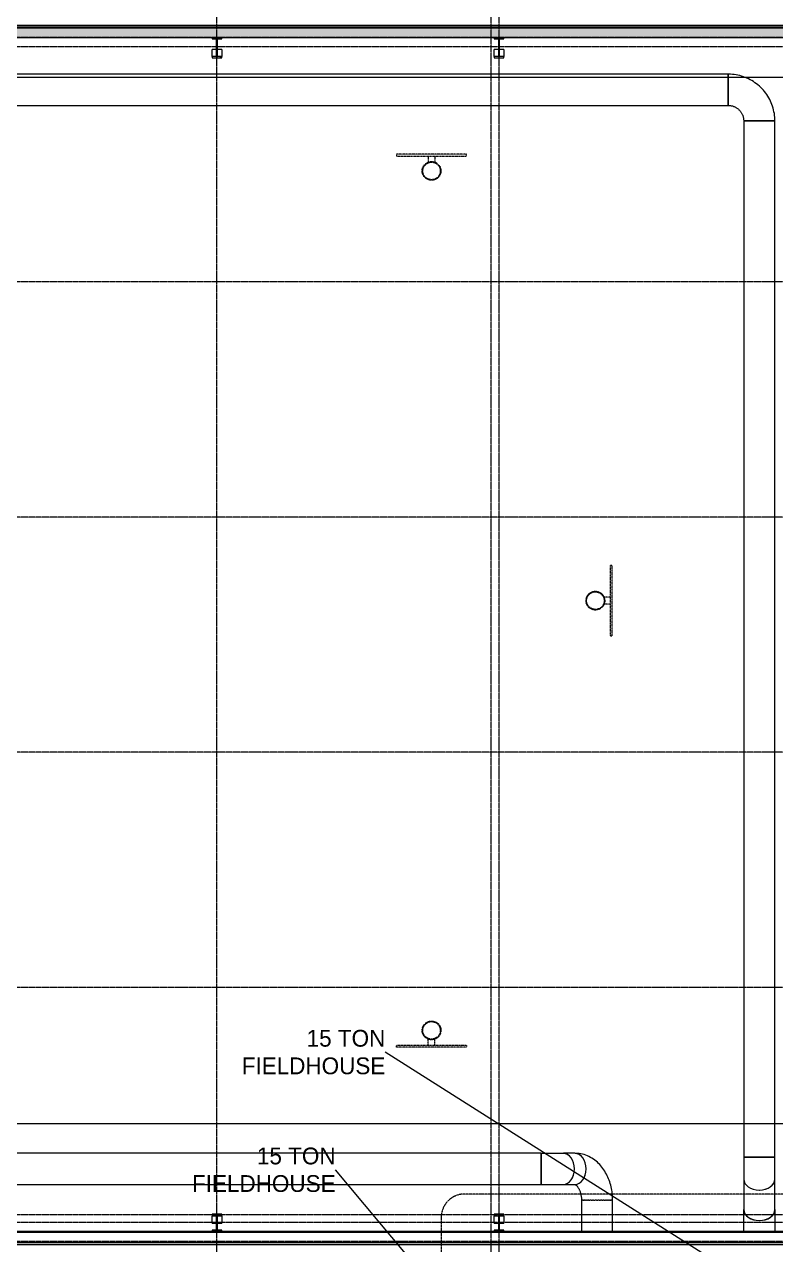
# Model space of a CAD drawing. Header units: inches. Extents: x 21290 to 29202, y -23522 to -20467.
# Drawn here: x 25204 to 25975, y -22373 to -21121 of the extents above; entities that cross this region are included whole.
import ezdxf

# ---------------------------------------------------------------- set-up
doc = ezdxf.new("R2010")
doc.units = ezdxf.units.IN
doc.header["$MEASUREMENT"] = 0
for name, pattern in [('Dash', [0.25, 0.125, -0.125]), ('Dash Dot 3_16_', [0.3125, 0.1875, -0.0625, 0, -0.0625]), ('Grid Line 1_2_', [0.875, 0.5, -0.125, 0.125, -0.125])]:
    doc.linetypes.add(name, pattern=pattern)
for name, color, linetype, lineweight in [('A-ANNO-SYMB', 150, 'Continuous', 9), ('A-WALL', 113, 'Continuous', 9), ('A-WALL-PATT', 111, 'Continuous', 25), ('G-ANNO-SYMB', 111, 'Continuous', 9), ('M-EQPM-IDEN', 50, 'Continuous', 9), ('M-HVAC-DUCT', 70, 'Continuous', 9), ('Q-SPCQ', 91, 'Continuous', 9), ('Q-SPCQ-HDLN', 91, 'Dash', 9), ('S-BEAM', 12, 'Continuous', 9), ('S-GRID', 1, 'Continuous', 9)]:
    doc.layers.add(name, color=color, linetype=linetype, lineweight=lineweight)
doc.styles.add('Century Gothic', font='GOTHIC.TTF', dxfattribs={"height": 17.245342})
pattern_1 = [(225, (25691.39, -22360.053), (19.00703, -19.00703), []), (225, (25691.39, -22388.853), (19.00703, -19.00703), [])]
pattern_2 = [(225, (25401.89, -22360.053), (19.00703, -19.00703), []), (225, (25401.89, -22388.853), (19.00703, -19.00703), [])]

# ---------------------------------------------------------------- blocks, each defined once
blk = doc.blocks.new('Basketball_Backstop-Performance_Sports_Systems-3103-Ceiling_Hung - 27_-0_ to 27_-11 7_8_-706978-Roof Low')
at = {"layer": 'Q-SPCQ-HDLN', "color": 8}
for p, q in [((36, 0), (-36, 0)), ((-36, 0), (-36, -2.2)), ((-3.5, 0), (-3.5, 6.2)), ((3.5, 0), (3.5, 6.2)), ((36, -2.2), (36, 0)), ((-36, -2.2), (36, -2.2))]:
    blk.add_line(p, q, dxfattribs=at)
for radius in [9.62, 9]:
    blk.add_circle((0, 15.1), radius, dxfattribs=at)
blk = doc.blocks.new('Basketball_Backstop-Performance_Sports_Systems-3103-Ceiling_Hung - 27_-0_ to 27_-11 7_8_-652462-Roof Low')
at = {"layer": 'Q-SPCQ-HDLN', "color": 8}
for p, q in [((-36, 0), (-36, 2.2)), ((-36, 2.2), (36, 2.2)), ((36, 2.2), (36, 0)), ((36, 0), (-36, 0)), ((-3.5, 0), (-3.5, -6.2)), ((3.5, 0), (3.5, -6.2))]:
    blk.add_line(p, q, dxfattribs=at)
for radius in [9.63, 9]:
    blk.add_circle((0, -15.1), radius, dxfattribs=at)
blk = doc.blocks.new('columns and girder2 - one-1334686-Roof Low')
at = {"layer": 'S-BEAM'}
h = blk.add_hatch(dxfattribs=at)
h.set_pattern_fill('FP_9', color=8, style=0, pattern_type=2)
h.set_pattern_definition(pattern_1)
h.paths.add_polyline_path([(0, -1.3), (-5, -1.3), (-5, -2), (5, -2), (5, -1.3)], flags=0)
h.paths.add_polyline_path([(5, -17), (-5, -17), (-5, -18.5), (5, -18.5)], flags=0)
h.paths.add_polyline_path([(-5, -1204.9), (-5, -1206.4), (5, -1206.4), (5, -1204.9)], flags=0)
h.paths.add_polyline_path([(-5, -1224.3), (-5, -1225.8), (5, -1225.8), (5, -1224.3)], flags=0)
h = blk.add_hatch(dxfattribs=at)
h.set_pattern_fill('FP_9', color=8, style=0, pattern_type=2)
h.set_pattern_definition(pattern_1)
h.paths.add_polyline_path([(0.6, -2), (-0.6, -2), (-0.6, -17), (0.6, -17)], flags=0)
h.paths.add_polyline_path([(-0.6, -1206.4), (-0.6, -1224.3), (0.6, -1224.3), (0.6, -1206.4)], flags=0)
at = {"layer": 'S-BEAM', "color": 7, "lineweight": 13}
for p, q in [((-5, -1.3), (-5, -2)), ((-5, -2), (5, -2)), ((0.6, -2), (-0.6, -2)), ((-0.6, -2), (-0.6, -17)), ((0.6, -17), (0.6, -2)), ((5, -2), (5, -1.3)), ((5, -17), (-5, -17)), ((-5, -17), (-5, -18.5)), ((-5, -18.5), (5, -18.5)), ((-0.6, -17), (0.6, -17)), ((5, -18.5), (5, -17)), ((5, -1204.9), (-5, -1204.9)), ((-5, -1204.9), (-5, -1206.4)), ((-5, -1206.4), (5, -1206.4)), ((0.6, -1206.4), (-0.6, -1206.4)), ((-0.6, -1206.4), (-0.6, -1224.3)), ((0.6, -1224.3), (0.6, -1206.4)), ((5, -1206.4), (5, -1204.9)), ((5, -1224.3), (-5, -1224.3)), ((-5, -1224.3), (-5, -1225.8)), ((-0.6, -1224.3), (0.6, -1224.3)), ((5, -1225.8), (5, -1224.3))]:
    blk.add_line(p, q, dxfattribs=at)
at = {"layer": 'S-BEAM', "color": 8}
for p, q in [((-5, -17), (-5, -9.2)), ((-0.6, -9.2), (-5, -9.2)), ((5, -9.2), (0.6, -9.2)), ((5, -9.2), (5, -17)), ((-5, -1213.3), (-5, -1206.4)), ((-5, -1213.3), (-0.6, -1213.3)), ((0.6, -1213.3), (5, -1213.3)), ((5, -1206.4), (5, -1213.3))]:
    blk.add_line(p, q, dxfattribs=at)
blk = doc.blocks.new('columns and girder2 - one-V1-Roof Low')
at = {"layer": 'S-BEAM'}
h = blk.add_hatch(dxfattribs=at)
h.set_pattern_fill('FP_10', color=8, style=0, pattern_type=2)
h.set_pattern_definition(pattern_2)
h.paths.add_polyline_path([(0, -1.3), (-5, -1.3), (-5, -2), (5, -2), (5, -1.3)], flags=0)
h.paths.add_polyline_path([(5, -17), (-5, -17), (-5, -18.5), (5, -18.5)], flags=0)
h.paths.add_polyline_path([(5, -1204.9), (-5, -1204.9), (-5, -1206.4), (5, -1206.4)], flags=0)
h.paths.add_polyline_path([(-5, -1224.3), (-5, -1225.8), (5, -1225.8), (5, -1224.3)], flags=0)
h = blk.add_hatch(dxfattribs=at)
h.set_pattern_fill('FP_10', color=8, style=0, pattern_type=2)
h.set_pattern_definition(pattern_2)
h.paths.add_polyline_path([(-0.6, -2), (-0.6, -17), (0.6, -17), (0.6, -2)], flags=0)
h.paths.add_polyline_path([(0.6, -1206.4), (-0.6, -1206.4), (-0.6, -1224.3), (0.6, -1224.3)], flags=0)
at = {"layer": 'S-BEAM', "color": 7, "lineweight": 13}
for p, q in [((-5, -1.3), (-5, -2)), ((-5, -2), (5, -2)), ((0.6, -2), (-0.6, -2)), ((-0.6, -2), (-0.6, -17)), ((0.6, -17), (0.6, -2)), ((5, -2), (5, -1.3)), ((5, -17), (-5, -17)), ((-5, -17), (-5, -18.5)), ((-5, -18.5), (5, -18.5)), ((-0.6, -17), (0.6, -17)), ((5, -18.5), (5, -17)), ((5, -1204.9), (-5, -1204.9)), ((-5, -1204.9), (-5, -1206.4)), ((-5, -1206.4), (5, -1206.4)), ((0.6, -1206.4), (-0.6, -1206.4)), ((-0.6, -1206.4), (-0.6, -1224.3)), ((0.6, -1224.3), (0.6, -1206.4)), ((5, -1206.4), (5, -1204.9)), ((5, -1224.3), (-5, -1224.3)), ((-5, -1224.3), (-5, -1225.8)), ((-0.6, -1224.3), (0.6, -1224.3)), ((5, -1225.8), (5, -1224.3))]:
    blk.add_line(p, q, dxfattribs=at)
at = {"layer": 'S-BEAM', "color": 8}
for p, q in [((-5, -17), (-5, -9.2)), ((-0.6, -9.2), (-5, -9.2)), ((5, -9.2), (0.6, -9.2)), ((5, -9.2), (5, -17)), ((-5, -1213.3), (-5, -1206.4)), ((-5, -1213.3), (-0.6, -1213.3)), ((0.6, -1213.3), (5, -1213.3)), ((5, -1206.4), (5, -1213.3))]:
    blk.add_line(p, q, dxfattribs=at)
blk = doc.blocks.new('Girt_Z - 10_D-1732176-Roof Low')
at = {"layer": 'S-BEAM', "color": 8}
for p, q in [((26272.9, -22360.1), (22791.4, -22360.1)), ((26272.9, -22360.2), (22791.4, -22360.2)), ((26263.4, -22359.6), (22799.4, -22359.6))]:
    blk.add_line(p, q, dxfattribs=at)
blk = doc.blocks.new('Round Elbow - 1_0 D-1542880-Roof Low')
at = {"layer": 'M-HVAC-DUCT', "color": 8}
for p, q in [((-16, 32), (0, 32)), ((0, 32), (16, 32)), ((-32, 0), (-32, 16)), ((-32, -16), (-32, 0))]:
    blk.add_line(p, q, dxfattribs=at)
at = {"layer": 'M-HVAC-DUCT', "color": 8, "flags": 128}
for points in [[(-16, 32), (-16, 31.4), (-16.1, 30.7), (-16.1, 30.1), (-16.2, 29.5), (-16.3, 28.8), (-16.5, 28.2), (-16.6, 27.6), (-16.8, 27), (-17, 26.4), (-17.3, 25.8), (-17.5, 25.2), (-17.8, 24.6), (-18.1, 24), (-18.4, 23.5), (-18.8, 23), (-19.2, 22.4), (-19.6, 21.9), (-20, 21.4), (-20.4, 21), (-20.9, 20.5), (-21.3, 20.1), (-21.8, 19.7), (-22.3, 19.3), (-22.8, 18.9), (-23.4, 18.5), (-23.9, 18.2), (-24.5, 17.9), (-25, 17.6), (-25.6, 17.3), (-26.2, 17.1), (-26.8, 16.9), (-27.4, 16.7), (-28, 16.5), (-28.7, 16.4), (-29.3, 16.2), (-29.9, 16.1), (-30.5, 16.1), (-31.2, 16), (-31.8, 16), (-32, 16)], [(-32, -16), (-30.1, -16), (-28.2, -15.8), (-26.3, -15.7), (-24.4, -15.4), (-22.5, -15), (-20.6, -14.6), (-18.7, -14.1), (-16.9, -13.6), (-15.1, -12.9), (-13.3, -12.2), (-11.6, -11.4), (-9.8, -10.6), (-8.1, -9.7), (-6.5, -8.7), (-4.9, -7.6), (-3.3, -6.5), (-1.8, -5.3), (-0.3, -4.1), (1.1, -2.8), (2.4, -1.4), (3.7, 0), (5, 1.4), (6.2, 2.9), (7.3, 4.5), (8.4, 6.1), (9.4, 7.7), (10.3, 9.4), (11.2, 11.1), (12, 12.8), (12.7, 14.6), (13.4, 16.4), (14, 18.2), (14.5, 20.1), (14.9, 22), (15.3, 23.8), (15.6, 25.7), (15.8, 27.6), (15.9, 29.6), (16, 31.5), (16, 32)]]:
    blk.add_lwpolyline(points, dxfattribs=at)
blk = doc.blocks.new('Round Elbow - 1_0 D-1571915-Roof Low')
at = {"layer": 'M-HVAC-DUCT', "color": 8}
for p, q in [((25734.8, -22295.1), (25734.8, -22279.1)), ((25734.8, -22311.1), (25734.8, -22295.1))]:
    blk.add_line(p, q, dxfattribs=at)
at = {"layer": 'M-HVAC-DUCT', "color": 8, "flags": 128}
for points in [[(25757.4, -22279.1), (25756.5, -22279.1), (25755.5, -22279.1), (25754.5, -22279.1), (25753.5, -22279.1), (25752.5, -22279.1), (25751.4, -22279.1), (25750.3, -22279.1), (25749.1, -22279.1), (25748, -22279.1), (25746.8, -22279.1), (25745.6, -22279.1), (25744.4, -22279.1), (25743.2, -22279.1), (25741.9, -22279.1), (25740.7, -22279.1), (25739.4, -22279.1), (25738.1, -22279.1), (25736.9, -22279.1), (25735.6, -22279.1), (25734.8, -22279.1)], [(25734.8, -22311.1), (25736.1, -22311.1), (25737.3, -22311.1), (25738.6, -22311.1), (25739.9, -22311.1), (25741.1, -22311.1), (25742.4, -22311.1), (25743.6, -22311.1), (25744.8, -22311.1), (25746.1, -22311.1), (25747.2, -22311.1), (25748.4, -22311.1), (25749.6, -22311.1), (25750.7, -22311.1), (25751.8, -22311.1), (25752.8, -22311.1), (25753.9, -22311.1), (25754.9, -22311.1), (25755.9, -22311.1), (25756.8, -22311.1), (25757.4, -22311.1)]]:
    blk.add_lwpolyline(points, dxfattribs=at)
at = {"layer": 'M-HVAC-DUCT', "color": 8}
for start_param, end_param in [(4.712389, 6.283185), (3.141593, 4.712389)]:
    blk.add_ellipse((25757.4, -22295.1), major_axis=(0, 16), ratio=0.707107, start_param=start_param, end_param=end_param, dxfattribs=at)
blk = doc.blocks.new('Round Elbow - 1_0 D-V13-Roof Low')
at = {"layer": 'M-HVAC-DUCT', "color": 8}
for p, q in [((25776.2, -22327.1), (25776, -22327.1)), ((25776.7, -22327.1), (25776.4, -22327.1)), ((25777.8, -22327.1), (25777.2, -22327.1)), ((25779.3, -22327.1), (25778.5, -22327.1)), ((25780.7, -22327.1), (25780.2, -22327.1)), ((25781.2, -22327.1), (25780.7, -22327.1)), ((25783.4, -22327.1), (25782.2, -22327.1)), ((25785.9, -22327.1), (25784.6, -22327.1)), ((25788.5, -22327.1), (25787.2, -22327.1)), ((25791.3, -22327.1), (25789.9, -22327.1)), ((25794.1, -22327.1), (25792.7, -22327.1)), ((25796.8, -22327.1), (25795.4, -22327.1)), ((25799.4, -22327.1), (25798.1, -22327.1)), ((25801.7, -22327.1), (25800.6, -22327.1)), ((25803.3, -22327.1), (25802.8, -22327.1)), ((25803.8, -22327.1), (25803.3, -22327.1)), ((25805.5, -22327.1), (25804.7, -22327.1)), ((25806.8, -22327.1), (25806.2, -22327.1)), ((25807.6, -22327.1), (25807.2, -22327.1)), ((25808, -22327.1), (25807.8, -22327.1))]:
    blk.add_line(p, q, dxfattribs=at)
at = {"layer": 'M-HVAC-DUCT', "color": 8, "flags": 128}
for points in [[(25808, -22327.1), (25808, -22325.3), (25807.9, -22323.6), (25807.8, -22321.9), (25807.6, -22320.1), (25807.4, -22318.4), (25807.1, -22316.7), (25806.8, -22315), (25806.4, -22313.3), (25806, -22311.7), (25805.5, -22310), (25805, -22308.4), (25804.4, -22306.7), (25803.8, -22305.1), (25803.2, -22303.6), (25802.4, -22302), (25801.7, -22300.5), (25800.8, -22299), (25800, -22297.5), (25799, -22296.1), (25798.1, -22294.7), (25797, -22293.3), (25795.9, -22292), (25794.8, -22290.7), (25793.6, -22289.5), (25792.3, -22288.3), (25791, -22287.1), (25789.7, -22286.1), (25788.3, -22285), (25786.8, -22284.1), (25785.3, -22283.2), (25783.7, -22282.4), (25782.1, -22281.7), (25780.4, -22281), (25778.7, -22280.4), (25777, -22280), (25775.2, -22279.6), (25773.5, -22279.3), (25771.7, -22279.1), (25769.8, -22279.1), (25769.4, -22279.1)], [(25769.4, -22311.1), (25769.4, -22311.1), (25769.4, -22311.1), (25769.4, -22311.1), (25769.4, -22311.1), (25769.4, -22311.1), (25769.5, -22311.1), (25769.6, -22311.1), (25769.7, -22311.2), (25769.8, -22311.2), (25770, -22311.3), (25770.1, -22311.4), (25770.3, -22311.6), (25770.5, -22311.7), (25770.8, -22311.9), (25771, -22312.1), (25771.3, -22312.4), (25771.5, -22312.7), (25771.8, -22313), (25772.1, -22313.4), (25772.4, -22313.8), (25772.7, -22314.3), (25773, -22314.7), (25773.3, -22315.3), (25773.6, -22315.8), (25773.8, -22316.4), (25774.1, -22317), (25774.3, -22317.6), (25774.6, -22318.3), (25774.8, -22319), (25775, -22319.7), (25775.2, -22320.4), (25775.4, -22321.2), (25775.5, -22322), (25775.7, -22322.8), (25775.8, -22323.6), (25775.9, -22324.4), (25775.9, -22325.2), (25776, -22326), (25776, -22326.8), (25776, -22327.1)]]:
    blk.add_lwpolyline(points, dxfattribs=at)
at = {"layer": 'M-HVAC-DUCT', "color": 8}
for start_param, end_param in [(4.712389, 6.283185), (3.141593, 4.712389)]:
    blk.add_ellipse((25769.4, -22295.1), major_axis=(0, 16), ratio=0.707107, start_param=start_param, end_param=end_param, dxfattribs=at)
blk = doc.blocks.new('Round Elbow - 1_0 D-V15-Roof Low')
at = {"layer": 'M-HVAC-DUCT', "color": 8, "flags": 128}
for points in [[(25942.5, -22358.8), (25942.5, -22358.1), (25942.5, -22356.8), (25942.5, -22355.5), (25942.5, -22354.2), (25942.5, -22353), (25942.5, -22351.7), (25942.5, -22350.5), (25942.5, -22349.3), (25942.5, -22348.1), (25942.5, -22346.9), (25942.5, -22345.7), (25942.5, -22344.6), (25942.5, -22343.4), (25942.5, -22342.3), (25942.5, -22341.3), (25942.5, -22340.2), (25942.5, -22339.2), (25942.5, -22338.2), (25942.5, -22337.3), (25942.5, -22336.7)], [(25974.5, -22336.7), (25974.5, -22337.6), (25974.5, -22338.6), (25974.5, -22339.6), (25974.5, -22340.6), (25974.5, -22341.7), (25974.5, -22342.7), (25974.5, -22343.9), (25974.5, -22345), (25974.5, -22346.1), (25974.5, -22347.3), (25974.5, -22348.5), (25974.5, -22349.7), (25974.5, -22351), (25974.5, -22352.2), (25974.5, -22353.4), (25974.5, -22354.7), (25974.5, -22356), (25974.5, -22357.3), (25974.5, -22358.5), (25974.5, -22358.8)]]:
    blk.add_lwpolyline(points, dxfattribs=at)
at = {"layer": 'M-HVAC-DUCT', "color": 8}
for start_param, end_param in [(3.141593, 4.712389), (4.712389, 6.283185)]:
    blk.add_ellipse((25958.5, -22336.7), major_axis=(16, 0), ratio=0.707107, start_param=start_param, end_param=end_param, dxfattribs=at)

msp = doc.modelspace()

# ---------------------------------------------------------------- hatches: boundary and pattern name
at = {"layer": 'A-WALL-PATT', "lineweight": 9}
h = msp.add_hatch(dxfattribs=at)
h.set_pattern_fill('FP_4', color=8, style=0, pattern_type=2)
h.set_pattern_definition([(0, (0, 0), (0, 24), []), (90, (0, 0), (-24, 1e-15), [])])
h.paths.add_polyline_path([(24539.0462, -21124.3028), (26271.3902, -21124.3028), (26271.3902, -21123.3028), (22780.2652, -21123.3028), (22780.2652, -21124.3028), (24468.8607, -21124.3028)], flags=0)
h = msp.add_hatch(dxfattribs=at)
h.set_pattern_fill('FP_6', color=8, style=0, pattern_type=2)
h.set_pattern_definition([(161.57, (0.96, 0.96), (-7.6802237, -0.0009796), [0, -54.643, 6.067, 0]), (18.43, (-0.96, 0.96), (-7.6802237, 0.0009796), [0, -54.643, 6.067, 0]), (108.43, (0.96, 0.96), (3.8382953, -19.20136532), [18.211, -42.499]), (71.57, (-0.96, 0.96), (3.8382953, 19.20136532), [18.211, -42.499])])
h.paths.add_polyline_path([(24539.0462, -21134.3028), (26271.3902, -21134.3028), (26271.3902, -21124.3028), (22780.2652, -21124.3028), (22780.2652, -21134.3028), (24468.8607, -21134.3028)], flags=0)

# ---------------------------------------------------------------- linework, layer by layer
at = {"layer": 'A-ANNO-SYMB', "linetype": 'Dash Dot 3_16_'}
for p, q in [((26317.6831, -22320.8209), (25656.1114, -22320.8209)), ((25632.1114, -22344.8209), (25632.1114, -22906.4529))]:
    msp.add_line(p, q, dxfattribs=at)
msp.add_arc((25656.1114, -22344.8209), 24, 90, 180, dxfattribs=at)
at = {"layer": 'A-WALL', "color": 7, "lineweight": 13}
for p, q in [((26283.8902, -21121.8028), (22778.8892, -21121.8028)), ((22780.2652, -21123.3028), (26271.3902, -21123.3028)), ((22780.2652, -21124.3028), (26271.3902, -21124.3028)), ((22780.2652, -21134.3028), (26271.3902, -21134.3028)), ((26272.5777, -22371.0315), (22778.9517, -22371.0315)), ((22778.9517, -22372.6063), (26272.5777, -22372.6063))]:
    msp.add_line(p, q, dxfattribs=at)
at = {"layer": 'A-WALL', "color": 8}
msp.add_line((22795.6901, -22358.8028), (26267.0904, -22358.8028), dxfattribs=at)
at = {"layer": 'G-ANNO-SYMB'}
for p, q in [((26555.8237, -21175.3457), (22772.6363, -21175.3457)), ((26513.6151, -22248.8331), (21679.2435, -22248.8331))]:
    msp.add_line(p, q, dxfattribs=at)
at = {"layer": 'M-EQPM-IDEN', "color": 153}
for p, q in [((26118.5152, -22519.4903), (25574.7315, -22175.345)), ((25710.8902, -22519.4903), (25523.7315, -22296.0949))]:
    msp.add_line(p, q, dxfattribs=at)
at = {"layer": 'M-HVAC-DUCT', "color": 8}
for p, q in [((25926.5438, -21171.9278), (24560.5438, -21171.9278)), ((25926.5438, -21171.9278), (25926.5438, -21203.9278)), ((24560.5438, -21203.9278), (25926.5438, -21203.9278)), ((25942.5438, -21219.9278), (25942.5438, -22282.8862)), ((25942.5438, -21219.9278), (25974.5438, -21219.9278)), ((25974.5438, -22282.8862), (25974.5438, -21219.9278)), ((25734.7806, -22279.0528), (22905.9934, -22279.0528)), ((25734.7806, -22279.0528), (25734.7806, -22311.0528)), ((25769.3566, -22279.0528), (25757.408, -22279.0528)), ((25974.5438, -22282.8862), (25942.5438, -22282.8862)), ((25942.5438, -22305.5136), (25942.5438, -22336.717)), ((25974.5438, -22336.717), (25974.5438, -22305.5136)), ((22905.9934, -22311.0528), (25734.7806, -22311.0528)), ((25757.408, -22311.0528), (25769.3566, -22311.0528)), ((25775.984, -22327.0528), (25775.984, -22358.8028)), ((25776.2271, -22327.0528), (25776.3635, -22327.0528)), ((25776.7241, -22327.0528), (25777.2024, -22327.0528)), ((25777.7912, -22327.0528), (25778.4904, -22327.0528)), ((25779.2481, -22327.0528), (25780.2029, -22327.0528)), ((25781.151, -22327.0528), (25782.3247, -22327.0528)), ((25783.3861, -22327.0528), (25784.5972, -22327.0528)), ((25785.8598, -22327.0528), (25787.174, -22327.0528)), ((25788.5196, -22327.0528), (25789.8969, -22327.0528)), ((25791.2847, -22327.0528), (25792.6832, -22327.0528)), ((25794.0711, -22327.0528), (25795.4483, -22327.0528)), ((25796.794, -22327.0528), (25798.1081, -22327.0528)), ((25799.3397, -22327.0528), (25800.5819, -22327.0528)), ((25801.7231, -22327.0528), (25802.7944, -22327.0528)), ((25803.7795, -22327.0528), (25804.6784, -22327.0528)), ((25805.4775, -22327.0528), (25806.1768, -22327.0528)), ((25806.8187, -22327.0528), (25807.151, -22327.0528)), ((25807.6044, -22327.0528), (25807.7409, -22327.0528)), ((25807.984, -22358.8028), (25807.984, -22327.0528))]:
    msp.add_line(p, q, dxfattribs=at)
for centre, major_axis, start_param, end_param in [((25757.408, -22295.0528), (0, 16), 4.71238898, 6.283185307), ((25769.3566, -22295.0528), (0, 16), 4.71238898, 6.283185307), ((25757.408, -22295.0528), (0, 16), 3.141592654, 4.71238898), ((25769.3566, -22295.0528), (0, 16), 3.141592654, 4.71238898), ((25958.5438, -22305.5136), (16, 0), 3.141592654, 4.71238898), ((25958.5438, -22305.5136), (16, 0), 4.71238898, 6.283185307), ((25958.5438, -22336.717), (-16, 0), 0, 1.570796327), ((25958.5438, -22336.717), (16, 0), 4.71238898, 6.283185307)]:
    msp.add_ellipse(centre, major_axis=major_axis, ratio=0.707106781, start_param=start_param, end_param=end_param, dxfattribs=at)
at = {"layer": 'S-GRID', "linetype": 'Grid Line 1_2_'}
for p, q in [((25401.8902, -23275.7461), (25401.8902, -20589.4773)), ((25691.3902, -23275.7461), (25691.3902, -20589.4773)), ((25401.8902, -23275.7461), (25401.8902, -20724.9518)), ((25683.3902, -23275.7461), (25683.3902, -20724.9518)), ((25691.3902, -23275.7461), (25691.3902, -20724.9518)), ((26557.3237, -21124.3028), (21423.737, -21124.3028)), ((26557.3237, -21134.3028), (21423.737, -21134.3028)), ((26557.3237, -21143.8028), (21423.737, -21143.8028)), ((26557.3237, -21385.0528), (21423.737, -21385.0528)), ((26557.3237, -21385.0528), (21423.737, -21385.0528)), ((26557.3237, -21626.3028), (21423.737, -21626.3028)), ((26557.3237, -21626.3028), (21423.737, -21626.3028)), ((26557.3237, -21867.5528), (21423.737, -21867.5528)), ((26557.3237, -21867.5528), (21423.737, -21867.5528)), ((26557.3237, -22108.8028), (21423.737, -22108.8028)), ((26557.3237, -22108.8028), (21423.737, -22108.8028)), ((26557.3237, -22342.0528), (21519.737, -22342.0528)), ((26557.3237, -22350.0528), (21423.737, -22350.0528)), ((26557.3237, -22359.5528), (21423.737, -22359.5528)), ((26557.3237, -22359.5528), (21423.737, -22359.5528)), ((26557.3237, -22369.5528), (21423.737, -22369.5528))]:
    msp.add_line(p, q, dxfattribs=at)

# ---------------------------------------------------------------- block references
at = {"layer": 'M-HVAC-DUCT', "color": 8}
for name, p, rotation in [('Round Elbow - 1_0 D-1542880-Roof Low', (25958.5438, -21187.9278), 90), ('Round Elbow - 1_0 D-1571915-Roof Low', (48253.5966, 3451.8944), 270)]:
    msp.add_blockref(name, p, dxfattribs=dict(at, rotation=rotation))
for name in ['Round Elbow - 1_0 D-1571915-Roof Low', 'Round Elbow - 1_0 D-V13-Roof Low', 'Round Elbow - 1_0 D-V15-Roof Low']:
    msp.add_blockref(name, (0, 0), dxfattribs=at)
at = {"layer": 'Q-SPCQ', "color": 8}
for name, p, rotation in [('Basketball_Backstop-Performance_Sports_Systems-3103-Ceiling_Hung - 27_-0_ to 27_-11 7_8_-706978-Roof Low', (25622.1688, -21256.0528), 180), ('Basketball_Backstop-Performance_Sports_Systems-3103-Ceiling_Hung - 27_-0_ to 27_-11 7_8_-706978-Roof Low', (25805.3902, -21712.0528), 89.99999999990293), ('Basketball_Backstop-Performance_Sports_Systems-3103-Ceiling_Hung - 27_-0_ to 27_-11 7_8_-652462-Roof Low', (25622.1688, -22168.0528), 180)]:
    msp.add_blockref(name, p, dxfattribs=dict(at, rotation=rotation))
at = {"layer": 'S-BEAM', "color": 8, "rotation": 180}
for name, p in [('columns and girder2 - one-V1-Roof Low', (25401.8902, -22360.0528)), ('columns and girder2 - one-1334686-Roof Low', (25691.3902, -22360.0528))]:
    msp.add_blockref(name, p, dxfattribs=at)
at = {"layer": 'S-BEAM', "color": 8}
msp.add_blockref('Girt_Z - 10_D-1732176-Roof Low', (0, 0), dxfattribs=at)

# ---------------------------------------------------------------- texts
at = {"layer": 'M-EQPM-IDEN', "char_height": 17.24534, "width": 161.352, "attachment_point": 3, "line_spacing_factor": 0.984117, "style": 'Century Gothic'}
for insert in [(25574.7315, -22152.3854), (25523.7315, -22273.1353)]:
    msp.add_mtext('15 TON\\PFIELDHOUSE', dxfattribs=dict(at, insert=insert))

doc.saveas('drawing.dxf')
